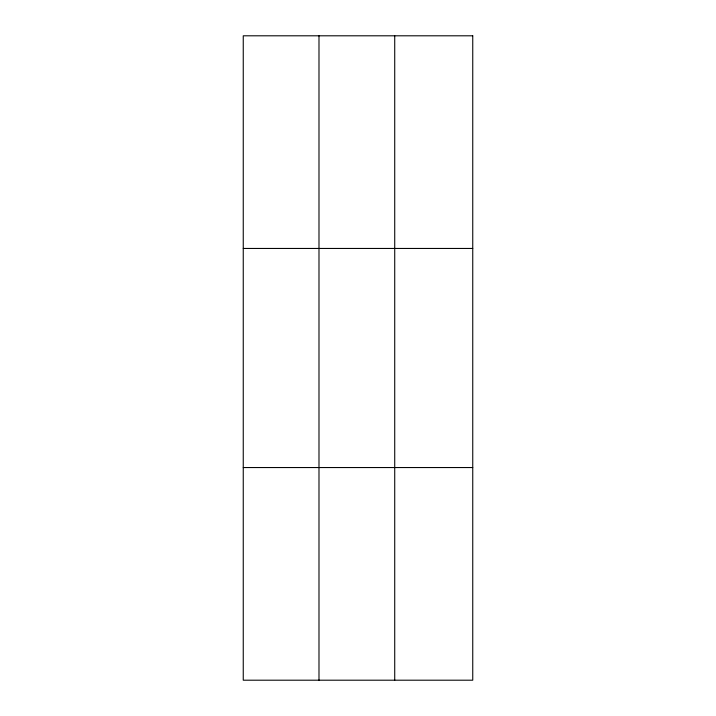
<?xml version="1.0" encoding="UTF-8"?>
<svg xmlns="http://www.w3.org/2000/svg" width="716" height="716" viewBox="0 0 716 716"><rect width="100%" height="100%" fill="white"/><g stroke="black" fill="none" stroke-linecap="round" stroke-linejoin="round"><path stroke-width="1.07" d="M318.987 35.8L318.987 680.2M394.722 35.8L394.722 680.2M243.252 248.452L472.748 248.452M243.252 467.548L472.748 467.548M472.748 35.8L472.748 680.2L243.252 680.2L243.252 35.8L472.748 35.8"/></g></svg>
